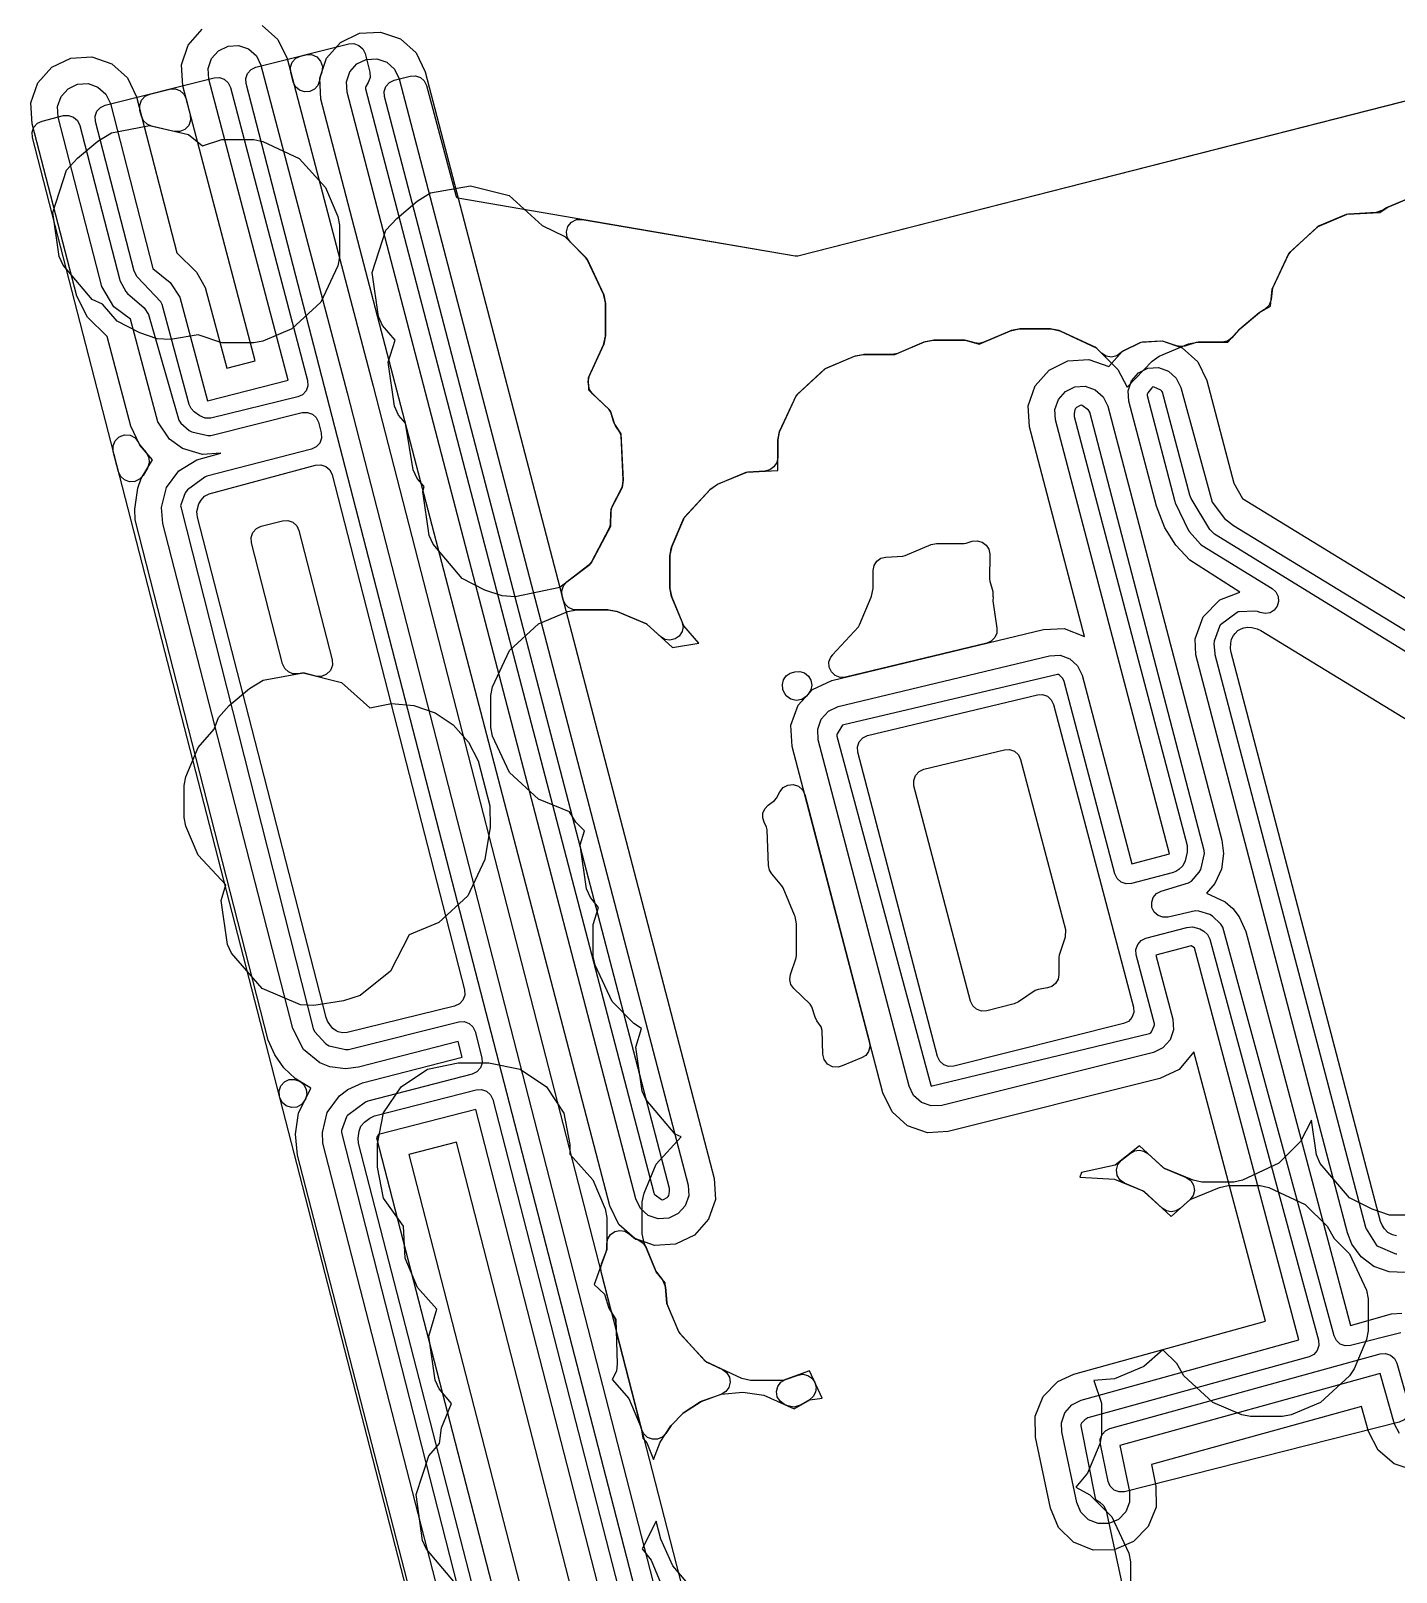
# Model space of a CAD drawing. Header units: metres. Extents: x 17722 to 17999, y 13535 to 15917.
# Drawn here: x 17803.1 to 17853.7, y 13872 to 13929.2 of the extents above; entities that cross this region are included whole.
import ezdxf

# ---------------------------------------------------------------- set-up
doc = ezdxf.new("R2010")
doc.units = ezdxf.units.M
for name, color, linetype in [('AI_GREENING_ALLOWED_ZONE', 4, 'Continuous'), ('AI_GREENING_EXCLUSIONS', 1, 'Continuous'), ('AI_GREENING_LAWN', 82, 'Continuous')]:
    doc.layers.add(name, color=color, linetype=linetype)

msp = doc.modelspace()

# ---------------------------------------------------------------- linework, layer by layer
at = {"layer": 'AI_GREENING_ALLOWED_ZONE'}
for points in [[(17813.827, 13927.358), (17813.763, 13927.174), (17813.633, 13927.028), (17813.458, 13926.943), (17813.263, 13926.931), (17813.079, 13926.995), (17812.933, 13927.124), (17812.848, 13927.299), (17812.756, 13927.65), (17812.744, 13927.846), (17812.809, 13928.031), (17812.94, 13928.178), (17813.117, 13928.262), (17813.31, 13928.31), (17813.523, 13928.317), (17813.72, 13928.234), (17813.864, 13928.077), (17813.93, 13927.874), (17813.904, 13927.662), (17813.845, 13927.491), (17813.827, 13927.358)], [(17807.166, 13926.243), (17807.155, 13926.439), (17807.221, 13926.624), (17807.352, 13926.77), (17807.53, 13926.853), (17808.272, 13927.036), (17808.465, 13927.045), (17808.647, 13926.981), (17808.791, 13926.852), (17808.875, 13926.678), (17809.032, 13926.082), (17809.042, 13925.878), (17808.971, 13925.687), (17808.828, 13925.541), (17808.639, 13925.463), (17808.435, 13925.468), (17807.593, 13925.663), (17807.427, 13925.735), (17807.298, 13925.862), (17807.222, 13926.026), (17807.166, 13926.243)], [(17806.176, 13913.591), (17806.167, 13913.799), (17806.244, 13913.993), (17806.394, 13914.139), (17806.59, 13914.21), (17806.798, 13914.196), (17806.982, 13914.097), (17807.11, 13913.932), (17807.146, 13913.858), (17807.181, 13913.804), (17807.393, 13913.557), (17807.492, 13913.375), (17807.509, 13913.169), (17807.441, 13912.973), (17807.28, 13912.708), (17807.15, 13912.564), (17806.974, 13912.482), (17806.78, 13912.472), (17806.597, 13912.537), (17806.452, 13912.667), (17806.368, 13912.842), (17806.176, 13913.591)], [(17813.025, 13905.346), (17812.839, 13905.348), (17812.667, 13905.418), (17812.532, 13905.546), (17812.453, 13905.714), (17811.297, 13910.21), (17811.286, 13910.405), (17811.351, 13910.589), (17811.481, 13910.735), (17811.657, 13910.819), (17812.451, 13911.024), (17812.646, 13911.035), (17812.83, 13910.97), (17812.976, 13910.84), (17813.06, 13910.664), (17814.292, 13905.87), (17814.302, 13905.665), (17814.227, 13905.473), (17814.082, 13905.327), (17813.891, 13905.252), (17813.686, 13905.261), (17813.266, 13905.367), (17813.162, 13905.371), (17813.025, 13905.346)], [(17832.849, 13906.045), (17832.843, 13906.051), (17833.802, 13907.092), (17833.848, 13907.165), (17834.275, 13908.185), (17834.289, 13908.232), (17834.344, 13908.506), (17834.349, 13908.555), (17834.349, 13909.179), (17834.385, 13909.363), (17834.486, 13909.522), (17834.639, 13909.632), (17834.821, 13909.678), (17835.452, 13909.714), (17835.535, 13909.733), (17836.504, 13910.142), (17836.698, 13910.182), (17837.729, 13910.182), (17837.803, 13910.193), (17838.025, 13910.262), (17838.212, 13910.283), (17838.392, 13910.235), (17838.543, 13910.123), (17838.641, 13909.964), (17838.674, 13909.779), (17838.664, 13908.856), (17838.674, 13908.783), (17838.788, 13908.394), (17838.79, 13908.202), (17838.801, 13908.202), (17838.792, 13908.051), (17838.939, 13907.041), (17838.931, 13906.858), (17838.858, 13906.689), (17838.729, 13906.559), (17838.561, 13906.484), (17833.322, 13905.222), (17833.127, 13905.214), (17832.945, 13905.281), (17832.801, 13905.413), (17832.719, 13905.59), (17832.711, 13905.784), (17832.778, 13905.967), (17832.849, 13906.045)], [(17831.005, 13904.769), (17830.983, 13904.948), (17831.026, 13905.123), (17831.128, 13905.271), (17831.276, 13905.374), (17831.412, 13905.407), (17831.45, 13905.417), (17831.631, 13905.429), (17831.805, 13905.376), (17831.948, 13905.264), (17832.042, 13905.108), (17832.074, 13904.929), (17832.039, 13904.751), (17831.944, 13904.596), (17831.872, 13904.518), (17831.703, 13904.396), (17831.498, 13904.354), (17831.295, 13904.399), (17831.127, 13904.523), (17831.025, 13904.705), (17831.005, 13904.769)], [(17841.237, 13894.187), (17841.206, 13894.013), (17841.116, 13893.861), (17840.979, 13893.749), (17840.812, 13893.693), (17840.463, 13893.64), (17840.36, 13893.599), (17839.744, 13893.175), (17839.582, 13893.103), (17838.561, 13892.846), (17838.367, 13892.836), (17838.184, 13892.901), (17838.04, 13893.03), (17837.955, 13893.204), (17835.863, 13901.195), (17835.852, 13901.392), (17835.918, 13901.578), (17836.051, 13901.724), (17836.23, 13901.808), (17839.217, 13902.527), (17839.41, 13902.536), (17839.591, 13902.471), (17839.734, 13902.342), (17839.818, 13902.169), (17841.481, 13895.862), (17841.471, 13895.575), (17841.25, 13894.914), (17841.237, 13894.835), (17841.237, 13894.187)], [(17830.306, 13899.838), (17830.255, 13900.005), (17830.264, 13900.18), (17830.332, 13900.341), (17830.452, 13900.468), (17830.693, 13900.648), (17830.765, 13900.733), (17830.886, 13900.969), (17831.011, 13901.125), (17831.187, 13901.219), (17831.386, 13901.237), (17831.576, 13901.176), (17831.726, 13901.046), (17831.814, 13900.867), (17834.218, 13891.687), (17834.231, 13891.508), (17834.181, 13891.336), (17834.073, 13891.193), (17833.922, 13891.097), (17833.202, 13890.805), (17833.201, 13890.807), (17833.048, 13890.753), (17832.84, 13890.769), (17832.657, 13890.869), (17832.53, 13891.035), (17832.482, 13891.238), (17832.463, 13892.113), (17832.421, 13892.245), (17832.264, 13892.478), (17832.201, 13892.609), (17832.082, 13892.99), (17832.016, 13893.095), (17831.412, 13893.669), (17831.302, 13893.823), (17831.257, 13894.008), (17831.284, 13894.195), (17831.499, 13894.815), (17831.512, 13894.897), (17831.512, 13896.017), (17831.507, 13896.067), (17831.452, 13896.341), (17831.438, 13896.387), (17831.009, 13897.412), (17830.968, 13897.478), (17830.588, 13897.921), (17830.501, 13898.065), (17830.467, 13898.23), (17830.424, 13899.558), (17830.397, 13899.663), (17830.306, 13899.838)], [(17812.334, 13889.681), (17812.323, 13889.878), (17812.389, 13890.063), (17812.52, 13890.208), (17812.698, 13890.292), (17812.894, 13890.3), (17813.079, 13890.233), (17813.111, 13890.213), (17813.248, 13890.09), (17813.33, 13889.925), (17813.348, 13889.741), (17813.297, 13889.564), (17813.28, 13889.528), (17813.156, 13889.37), (17812.98, 13889.273), (17812.78, 13889.254), (17812.588, 13889.315), (17812.436, 13889.446), (17812.348, 13889.626), (17812.334, 13889.681)], [(17843.672, 13886.447), (17843.503, 13886.563), (17843.395, 13886.738), (17843.366, 13886.942), (17843.422, 13887.14), (17843.553, 13887.299), (17843.888, 13887.566), (17844.042, 13887.65), (17844.215, 13887.675), (17844.387, 13887.639), (17844.535, 13887.546), (17845.094, 13887.04), (17845.165, 13886.995), (17845.956, 13886.664), (17846.122, 13886.551), (17846.23, 13886.382), (17846.263, 13886.183), (17846.215, 13885.988), (17846.093, 13885.828), (17845.736, 13885.513), (17845.58, 13885.42), (17845.401, 13885.389), (17845.222, 13885.424), (17845.068, 13885.52), (17844.412, 13886.121), (17844.34, 13886.167), (17843.672, 13886.447)], [(17824.474, 13884.201), (17824.51, 13884.388), (17824.613, 13884.548), (17824.769, 13884.657), (17824.954, 13884.701), (17825.142, 13884.672), (17825.306, 13884.575), (17825.471, 13884.428), (17825.554, 13884.379), (17825.634, 13884.352), (17825.814, 13884.243), (17825.933, 13884.07), (17826.294, 13883.192), (17826.329, 13883.132), (17826.539, 13882.866), (17826.645, 13882.599), (17826.694, 13882.029), (17826.713, 13881.954), (17827.134, 13880.947), (17827.18, 13880.874), (17828.106, 13879.869), (17828.183, 13879.812), (17828.76, 13879.542), (17828.917, 13879.426), (17829.018, 13879.258), (17829.047, 13879.064), (17828.999, 13878.875), (17828.882, 13878.718), (17828.714, 13878.618), (17828.002, 13878.367), (17827.948, 13878.34), (17827.34, 13877.943), (17827.297, 13877.908), (17826.864, 13877.46), (17826.836, 13877.426), (17826.664, 13877.168), (17826.53, 13877.033), (17826.355, 13876.957), (17826.165, 13876.953), (17825.986, 13877.02), (17825.846, 13877.149), (17825.764, 13877.321), (17824.835, 13880.938), (17824.819, 13881.046), (17824.81, 13881.326), (17824.774, 13881.447), (17824.693, 13881.578), (17824.635, 13881.715), (17824.264, 13883.157), (17824.249, 13883.306), (17824.279, 13883.453), (17824.459, 13883.947), (17824.474, 13884.032), (17824.474, 13884.201)], [(17831.06, 13878.244), (17830.899, 13878.359), (17830.795, 13878.527), (17830.764, 13878.722), (17830.811, 13878.914), (17830.929, 13879.072), (17831.099, 13879.173), (17831.564, 13879.335), (17831.744, 13879.362), (17831.923, 13879.323), (17832.076, 13879.222), (17832.182, 13879.073), (17832.189, 13879.057), (17832.235, 13878.88), (17832.213, 13878.698), (17832.128, 13878.537), (17831.991, 13878.416), (17831.648, 13878.213), (17831.422, 13878.144), (17831.189, 13878.186), (17831.06, 13878.244)]]:
    msp.add_lwpolyline(points, close=True, dxfattribs=at)
msp.add_lwpolyline([(17854.465, 13923.09), (17853.427, 13922.656), (17853.383, 13922.632), (17853.249, 13922.541), (17852.994, 13922.454), (17851.973, 13922.399), (17851.891, 13922.38), (17850.887, 13921.96), (17850.815, 13921.914), (17849.809, 13920.989), (17849.753, 13920.911), (17849.16, 13919.647), (17849.138, 13919.567), (17849.104, 13919.234), (17849.027, 13919.015), (17848.859, 13918.854), (17848.696, 13918.759), (17848.662, 13918.735), (17847.939, 13918.129), (17847.913, 13918.104), (17847.653, 13917.813), (17847.485, 13917.689), (17847.28, 13917.645), (17846.397, 13917.645), (17846.325, 13917.634), (17845.902, 13917.505), (17845.747, 13917.484), (17845.593, 13917.511), (17845.11, 13917.678), (17845.015, 13917.691), (17844.334, 13917.649), (17844.241, 13917.625), (17843.628, 13917.326), (17843.551, 13917.268), (17843.546, 13917.262), (17843.383, 13917.141), (17843.186, 13917.094), (17842.987, 13917.129), (17842.818, 13917.24), (17842.647, 13917.41), (17842.577, 13917.46), (17841.297, 13918.059), (17841.241, 13918.078), (17840.972, 13918.132), (17840.923, 13918.137), (17839.785, 13918.137), (17839.736, 13918.132), (17839.463, 13918.077), (17839.414, 13918.061), (17838.45, 13917.644), (17838.284, 13917.604), (17838.114, 13917.621), (17837.801, 13917.71), (17837.733, 13917.72), (17836.605, 13917.72), (17836.556, 13917.715), (17836.282, 13917.66), (17836.234, 13917.645), (17835.249, 13917.229), (17835.054, 13917.189), (17834.01, 13917.189), (17833.961, 13917.184), (17833.687, 13917.129), (17833.64, 13917.114), (17832.62, 13916.688), (17832.547, 13916.641), (17831.542, 13915.716), (17831.485, 13915.639), (17830.888, 13914.363), (17830.869, 13914.307), (17830.815, 13914.038), (17830.81, 13913.989), (17830.81, 13913.365), (17830.775, 13913.181), (17830.673, 13913.022), (17830.521, 13912.912), (17830.338, 13912.866), (17829.707, 13912.83), (17829.625, 13912.811), (17828.604, 13912.384), (17828.56, 13912.361), (17828.342, 13912.213), (17828.298, 13912.176), (17827.359, 13911.155), (17827.313, 13911.083), (17826.886, 13910.063), (17826.871, 13910.016), (17826.816, 13909.742), (17826.811, 13909.693), (17826.811, 13908.555), (17826.816, 13908.506), (17826.871, 13908.232), (17826.886, 13908.185), (17827.262, 13907.287), (17827.3, 13907.099), (17827.265, 13906.91), (17827.162, 13906.748), (17827.005, 13906.637), (17826.817, 13906.594), (17826.628, 13906.624), (17826.464, 13906.724), (17825.976, 13907.169), (17825.905, 13907.214), (17824.884, 13907.641), (17824.837, 13907.656), (17824.563, 13907.711), (17824.513, 13907.716), (17823.351, 13907.716), (17823.351, 13907.721), (17823.351, 13907.721), (17823.218, 13907.729), (17823.056, 13907.802), (17822.93, 13907.927), (17822.855, 13908.088), (17822.818, 13908.23), (17822.806, 13908.423), (17822.869, 13908.606), (17822.996, 13908.752), (17823.841, 13909.405), (17823.908, 13909.486), (17824.58, 13910.758), (17824.609, 13910.866), (17824.623, 13911.335), (17824.678, 13911.549), (17825.025, 13912.221), (17825.051, 13912.306), (17825.075, 13912.513), (17825.077, 13912.553), (17825.003, 13914.179), (17824.961, 13914.305), (17824.802, 13914.54), (17824.739, 13914.672), (17824.62, 13915.053), (17824.555, 13915.158), (17823.948, 13915.735), (17823.836, 13915.893), (17823.792, 13916.081), (17823.789, 13916.191), (17823.833, 13916.415), (17824.348, 13917.546), (17824.365, 13917.6), (17824.42, 13917.87), (17824.425, 13917.92), (17824.425, 13919.057), (17824.42, 13919.106), (17824.366, 13919.375), (17824.347, 13919.432), (17823.747, 13920.712), (17823.698, 13920.782), (17823.123, 13921.357), (17823.009, 13921.533), (17822.977, 13921.739), (17823.032, 13921.941), (17823.165, 13922.102), (17823.352, 13922.195), (17823.561, 13922.203), (17831.455, 13920.847), (17831.558, 13920.851), (17860.946, 13928.355)], dxfattribs=at)
at = {"layer": 'AI_GREENING_EXCLUSIONS'}
for points in [[(17821.873, 13853.101), (17813.01, 13887.485), (17812.929, 13888.275), (17813.041, 13889.05), (17813.502, 13889.974), (17812.92, 13890.33), (17812.496, 13890.735), (17812.16, 13891.214), (17811.922, 13891.752), (17806.99, 13911.061), (17806.969, 13911.457), (17807.082, 13912.232), (17807.211, 13912.593), (17807.628, 13913.282), (17807.16, 13913.828), (17806.821, 13914.533), (17805.953, 13917.863), (17805.953, 13917.863), (17805.223, 13918.576), (17804.821, 13919.36), (17803.162, 13925.749), (17803.119, 13926.528), (17803.377, 13927.265), (17803.897, 13927.846), (17804.6, 13928.185), (17805.38, 13928.228), (17806.116, 13927.97), (17806.698, 13927.45), (17807.036, 13926.747), (17808.526, 13920.962), (17809.256, 13920.25), (17809.579, 13919.673), (17810.386, 13916.688), (17811.433, 13916.957), (17808.75, 13927.154), (17808.702, 13927.933), (17808.956, 13928.671), (17809.474, 13929.255)], [(17811.692, 13929.391), (17812.276, 13928.873), (17812.618, 13928.172), (17815.816, 13916.019), (17831.339, 13855.637)], [(17822.841, 13853.351), (17813.948, 13887.931), (17813.927, 13888.328), (17814.112, 13889.077), (17814.561, 13889.692), (17814.873, 13889.929), (17815.417, 13890.17), (17819.117, 13891.122), (17818.967, 13891.704), (17815.267, 13890.751), (17814.78, 13890.691), (17814.203, 13890.772), (17813.839, 13890.92), (17813.233, 13891.411), (17812.832, 13892.19), (17808.019, 13910.917), (17807.968, 13911.509), (17808.153, 13912.258), (17808.601, 13912.873), (17809.27, 13913.282), (17810.166, 13913.533), (17809.484, 13913.481), (17808.738, 13913.702), (17808.263, 13914.049), (17808.263, 13914.049), (17807.828, 13914.692), (17806.816, 13918.501), (17806.198, 13918.959), (17805.755, 13919.716), (17804.131, 13925.998), (17804.109, 13926.388), (17804.238, 13926.756), (17804.498, 13927.047), (17804.85, 13927.216), (17805.239, 13927.238), (17805.608, 13927.109), (17805.898, 13926.849), (17806.068, 13926.497), (17807.645, 13920.375), (17808.281, 13919.867), (17808.644, 13919.318), (17809.671, 13915.475), (17812.656, 13916.24), (17809.717, 13927.409), (17809.693, 13927.798), (17809.82, 13928.167), (17810.079, 13928.459), (17810.43, 13928.63), (17810.819, 13928.654), (17811.188, 13928.527), (17811.48, 13928.268), (17811.651, 13927.918), (17814.847, 13915.77), (17830.371, 13855.388)], [(17818.862, 13871.606), (17817.784, 13872.874), (17817.637, 13873.2), (17817.411, 13874.905), (17817.874, 13876.343), (17818.274, 13876.795), (17818.339, 13877.381), (17818.714, 13878.278), (17818.253, 13878.82), (17818.106, 13879.146), (17817.87, 13880.776), (17818.178, 13881.772), (17817.454, 13882.582), (17817.001, 13883.666), (17816.936, 13884.859), (17816.196, 13885.893), (17815.968, 13887.039), (17815.968, 13887.91), (17816.196, 13889.058), (17816.847, 13890.031), (17817.82, 13890.681), (17818.968, 13890.91), (17820.104, 13890.91), (17821.257, 13890.679), (17822.233, 13890.023), (17822.882, 13889.043), (17823.104, 13887.888), (17823.101, 13887.521), (17823.955, 13886.581), (17824.409, 13885.498), (17824.474, 13885.175), (17824.474, 13885.175), (17824.474, 13883.988), (17824.002, 13882.695), (17824.385, 13882.331), (17824.545, 13881.819), (17824.808, 13881.391), (17824.862, 13879.75), (17824.83, 13879.479), (17824.672, 13879.172), (17825.294, 13878.465), (17825.747, 13877.381), (17825.812, 13876.992), (17825.963, 13876.819), (17826.204, 13876.195), (17826.45, 13876.847), (17826.849, 13877.444), (17827.316, 13877.928), (17827.974, 13878.357), (17828.72, 13878.62), (17829.512, 13878.698), (17830.295, 13878.585), (17831.426, 13878.081), (17831.996, 13878.42), (17832.457, 13878.48), (17831.991, 13879.484), (17830.995, 13879.137), (17829.808, 13879.137), (17829.485, 13879.202), (17828.139, 13879.833), (17827.151, 13880.906), (17826.698, 13881.99), (17826.632, 13882.749), (17826.307, 13883.16), (17825.854, 13884.243), (17825.789, 13884.566), (17825.789, 13885.753), (17825.854, 13886.075), (17826.307, 13887.159), (17827.232, 13888.17), (17827.008, 13888.272), (17825.93, 13889.54), (17825.783, 13889.866), (17825.547, 13891.496), (17825.76, 13892.191), (17825.48, 13892.375), (17824.67, 13893.186), (17824.039, 13894.532), (17823.974, 13894.855), (17823.974, 13896.042), (17824.172, 13896.683), (17823.867, 13897.043), (17823.72, 13897.369), (17823.484, 13898.998), (17823.642, 13899.52), (17823.325, 13899.837), (17823.094, 13900.23), (17821.945, 13900.696), (17820.871, 13901.684), (17820.241, 13903.031), (17820.176, 13903.353), (17820.176, 13904.54), (17820.241, 13904.863), (17820.871, 13906.21), (17821.945, 13907.198), (17823.028, 13907.651), (17823.351, 13907.716), (17824.538, 13907.716), (17824.861, 13907.651), (17825.944, 13907.198), (17826.911, 13906.317), (17827.882, 13906.486), (17827.33, 13907.124), (17826.876, 13908.208), (17826.811, 13908.53), (17826.811, 13909.718), (17826.876, 13910.04), (17827.33, 13911.123), (17828.317, 13912.197), (17828.581, 13912.375), (17829.664, 13912.828), (17830.81, 13912.893), (17830.81, 13914.014), (17830.875, 13914.336), (17831.506, 13915.683), (17832.58, 13916.671), (17833.663, 13917.124), (17833.985, 13917.189), (17835.156, 13917.189), (17836.258, 13917.655), (17836.58, 13917.72), (17837.767, 13917.72), (17838.286, 13917.573), (17839.438, 13918.072), (17839.76, 13918.137), (17840.947, 13918.137), (17841.27, 13918.072), (17842.617, 13917.441), (17843.427, 13916.631), (17843.769, 13915.974), (17844.691, 13916.949), (17844.954, 13917.127), (17846.038, 13917.58), (17846.36, 13917.645), (17847.504, 13917.645), (17847.925, 13918.117), (17848.678, 13918.748), (17849.078, 13918.982), (17849.143, 13919.609), (17849.773, 13920.956), (17850.847, 13921.944), (17851.93, 13922.397), (17853.134, 13922.462), (17853.404, 13922.646), (17854.487, 13923.1)], [(17854.413, 13875.796), (17853.671, 13876.036), (17853.076, 13876.542), (17852.721, 13877.237), (17852.458, 13878.167), (17844.669, 13876.011), (17844.835, 13875.215), (17844.843, 13874.435), (17844.551, 13873.711), (17844.005, 13873.154), (17843.287, 13872.848), (17842.507, 13872.84), (17841.783, 13873.132), (17841.226, 13873.678), (17840.92, 13874.396), (17840.369, 13877.029), (17840.362, 13877.809), (17840.653, 13878.533), (17841.2, 13879.09), (17841.793, 13879.366), (17848.896, 13881.332), (17846.24, 13891.321), (17845.692, 13890.671), (17844.982, 13890.334), (17837.134, 13888.364), (17836.36, 13888.324), (17835.628, 13888.582), (17835.05, 13889.099), (17834.712, 13889.797), (17831.348, 13902.648), (17831.303, 13903.437), (17831.567, 13904.182), (17832.098, 13904.766), (17832.814, 13905.099), (17840.66, 13906.989), (17841.429, 13907.022), (17842.191, 13906.728), (17840.145, 13914.513), (17840.098, 13915.292), (17840.352, 13916.029), (17840.87, 13916.614), (17841.571, 13916.955), (17842.35, 13917.003), (17843.089, 13916.747), (17843.583, 13917.305), (17844.285, 13917.646), (17845.064, 13917.694), (17845.801, 13917.439), (17846.386, 13916.922), (17846.727, 13916.22), (17847.726, 13912.42), (17848.049, 13911.85), (17862.107, 13903.226)], [(17854.075, 13883.133), (17853.478, 13883.16), (17852.917, 13883.363), (17852.449, 13883.714), (17852.101, 13884.19), (17851.933, 13884.608), (17846.311, 13906.046), (17846.291, 13906.64), (17846.58, 13907.463), (17847.205, 13908.092), (17847.939, 13908.369), (17846.092, 13909.567), (17845.569, 13910.12), (17845.16, 13910.76), (17844.849, 13911.564), (17843.826, 13915.458), (17843.802, 13915.847), (17843.93, 13916.216), (17844.188, 13916.508), (17844.539, 13916.679), (17844.928, 13916.703), (17845.297, 13916.576), (17845.589, 13916.317), (17845.76, 13915.966), (17846.921, 13911.714), (17847.371, 13911.108), (17847.716, 13910.849), (17862.52, 13901.808)], [(17853.861, 13877.162), (17853.683, 13877.51), (17853.149, 13879.396), (17843.498, 13876.725), (17843.856, 13875.01), (17843.86, 13874.62), (17843.715, 13874.258), (17843.441, 13873.98), (17843.082, 13873.827), (17842.692, 13873.823), (17842.33, 13873.969), (17842.052, 13874.242), (17841.899, 13874.601), (17841.348, 13877.233), (17841.334, 13877.56), (17841.457, 13877.931), (17841.712, 13878.226), (17842.06, 13878.402), (17850.127, 13880.635), (17846.26, 13895.179), (17846.138, 13895.25), (17844.834, 13894.911), (17845.462, 13892.529), (17845.486, 13892.136), (17845.356, 13891.765), (17845.094, 13891.473), (17844.739, 13891.304), (17836.891, 13889.334), (17836.503, 13889.314), (17836.138, 13889.443), (17835.849, 13889.701), (17835.68, 13890.05), (17832.315, 13902.902), (17832.293, 13903.296), (17832.425, 13903.668), (17832.69, 13903.961), (17833.049, 13904.127), (17840.894, 13906.017), (17841.278, 13906.034), (17841.641, 13905.904), (17841.927, 13905.646), (17842.095, 13905.3), (17843.942, 13898.295), (17845.339, 13898.664), (17845.339, 13898.664), (17841.112, 13914.767), (17841.089, 13915.156), (17841.216, 13915.525), (17841.475, 13915.817), (17841.826, 13915.988), (17842.215, 13916.012), (17842.584, 13915.885), (17842.876, 13915.626), (17843.047, 13915.275), (17847.279, 13899.169), (17847.342, 13898.682), (17847.263, 13898.103), (17847.017, 13897.568), (17846.713, 13897.208), (17847.4, 13896.889), (17847.688, 13896.637), (17847.925, 13896.326), (17848.169, 13895.784), (17852.053, 13881.175), (17853.563, 13881.603), (17853.952, 13881.634)], [(17828.434, 13854.89), (17819.615, 13889.186), (17816.012, 13888.258), (17815.94, 13888.137), (17824.778, 13853.85)], [(17854.128, 13885.26), (17853.488, 13885.264), (17852.855, 13885.482), (17852.007, 13885.912), (17850.929, 13887.181), (17850.782, 13887.506), (17850.596, 13888.79), (17850.199, 13888), (17849.388, 13887.189), (17848.041, 13886.559), (17847.719, 13886.493), (17846.532, 13886.493), (17846.209, 13886.559), (17845.126, 13887.012), (17844.22, 13887.832), (17843.325, 13887.116), (17842.08, 13886.841), (17842.008, 13886.669), (17843.297, 13886.604), (17844.38, 13886.151), (17845.399, 13885.217), (17846.109, 13885.842), (17847.193, 13886.295), (17847.515, 13886.36), (17848.703, 13886.36), (17849.025, 13886.295), (17850.372, 13885.664), (17851.182, 13884.854), (17851.439, 13884.4), (17852.01, 13883.829), (17852.641, 13882.482), (17852.706, 13882.16), (17852.706, 13880.973), (17852.641, 13880.65), (17852.188, 13879.567), (17852.01, 13879.303), (17850.937, 13878.316), (17849.853, 13877.862), (17849.531, 13877.797), (17848.343, 13877.797), (17848.021, 13877.862), (17846.938, 13878.316), (17845.864, 13879.303), (17845.607, 13879.757), (17845.09, 13880.274), (17844.38, 13879.649), (17843.297, 13879.196), (17842.533, 13879.131), (17842.816, 13878.287), (17842.816, 13877.1), (17842.751, 13876.777), (17842.298, 13875.694), (17841.862, 13875.172), (17842.385, 13874.886), (17843.196, 13874.076), (17843.827, 13872.729), (17843.892, 13872.407), (17843.892, 13871.219)], [(17827.465, 13854.641), (17818.896, 13887.968), (17817.133, 13887.514), (17825.746, 13854.1)], [(17827.414, 13871.677), (17826.928, 13872.255), (17826.474, 13873.244), (17826.309, 13873.919), (17825.779, 13872.89), (17826.114, 13872.469), (17826.567, 13871.386)]]:
    msp.add_lwpolyline(points, dxfattribs=at)
for points in [[(17827.024, 13884.186), (17826.245, 13884.14), (17825.508, 13884.396), (17824.924, 13884.914), (17824.584, 13885.616), (17813.875, 13926.665), (17813.829, 13927.444), (17814.085, 13928.181), (17814.603, 13928.765), (17815.305, 13929.105), (17816.084, 13929.151), (17816.821, 13928.895), (17817.405, 13928.377), (17817.745, 13927.675), (17828.454, 13886.626), (17828.5, 13885.847), (17828.244, 13885.11), (17827.726, 13884.526), (17827.024, 13884.186)], [(17826.382, 13885.13), (17826.013, 13885.258), (17825.722, 13885.517), (17825.551, 13885.869), (17814.842, 13926.918), (17814.819, 13927.307), (17814.947, 13927.676), (17815.206, 13927.967), (17815.558, 13928.138), (17815.947, 13928.161), (17816.316, 13928.033), (17816.607, 13927.774), (17816.778, 13927.422), (17827.487, 13886.373), (17827.51, 13885.984), (17827.382, 13885.615), (17827.122, 13885.324), (17826.771, 13885.153), (17826.382, 13885.13)], [(17803.937, 13922.455), (17804.447, 13924.029), (17804.848, 13924.47), (17805.601, 13925.101), (17806.107, 13925.414), (17807.524, 13925.679), (17808.96, 13925.346), (17809.486, 13924.928), (17810.206, 13925.16), (17811.393, 13925.16), (17811.715, 13925.095), (17813.062, 13924.464), (17814.05, 13923.39), (17814.503, 13922.307), (17814.568, 13921.984), (17814.568, 13920.797), (17814.503, 13920.474), (17813.873, 13919.128), (17812.799, 13918.14), (17811.715, 13917.687), (17811.393, 13917.621), (17810.206, 13917.621), (17809.322, 13917.921), (17808.293, 13917.747), (17807.8, 13917.777), (17807.166, 13917.995), (17806.319, 13918.425), (17805.777, 13919.062), (17805.398, 13919.231), (17804.32, 13920.5), (17804.173, 13920.825), (17803.937, 13922.455)], [(17824.36, 13917.572), (17823.785, 13916.308), (17823.799, 13915.876), (17824.601, 13915.114), (17824.761, 13914.601), (17825, 13914.248), (17825.078, 13912.533), (17825.046, 13912.261), (17824.627, 13911.448), (17824.607, 13910.809), (17823.883, 13909.438), (17822.734, 13908.549), (17821.082, 13908.204), (17820.589, 13908.234), (17819.956, 13908.452), (17819.108, 13908.882), (17818.03, 13910.15), (17817.883, 13910.476), (17817.647, 13912.106), (17817.697, 13912.289), (17817.444, 13912.587), (17817.297, 13912.913), (17817.008, 13914.646), (17816.753, 13914.945), (17816.606, 13915.271), (17816.37, 13916.9), (17816.623, 13917.721), (17816.156, 13918.27), (17816.009, 13918.596), (17815.773, 13920.226), (17816.284, 13921.8), (17816.685, 13922.241), (17817.438, 13922.872), (17817.943, 13923.185), (17819.423, 13923.45), (17820.852, 13923.088), (17822.081, 13921.979), (17822.918, 13921.562), (17823.729, 13920.751), (17824.36, 13919.404), (17824.425, 13919.082), (17824.425, 13917.895), (17824.36, 13917.572)], [(17811.229, 13904.802), (17811.734, 13905.115), (17813.214, 13905.38), (17814.643, 13905.018), (17815.683, 13904.089), (17816.494, 13904.241), (17817.32, 13904.176), (17818.115, 13903.894), (17818.772, 13903.454), (17819.344, 13902.816), (17819.71, 13902.114), (17820.138, 13900.445), (17820.154, 13899.653), (17819.956, 13898.456), (17819.325, 13897.109), (17818.251, 13896.121), (17817.142, 13895.663), (17816.454, 13894.318), (17815.327, 13893.415), (17814.711, 13893.219), (17813.613, 13893.038), (17813.119, 13893.068), (17811.701, 13893.674), (17810.56, 13894.984), (17810.413, 13895.31), (17810.177, 13896.94), (17810.351, 13897.514), (17809.324, 13898.614), (17808.871, 13899.698), (17808.806, 13900.02), (17808.806, 13901.207), (17808.871, 13901.53), (17809.324, 13902.613), (17809.917, 13903.292), (17810.075, 13903.73), (17810.476, 13904.171), (17811.229, 13904.802)]]:
    msp.add_lwpolyline(points, close=True, dxfattribs=at)
at = {"layer": 'AI_GREENING_LAWN'}
for points in [[(17829.564, 13855.711), (17811.104, 13927.237), (17811.093, 13927.432), (17811.158, 13927.617), (17811.289, 13927.762), (17811.466, 13927.846), (17814.904, 13928.712), (17815.099, 13928.722), (17815.283, 13928.656), (17815.427, 13928.526), (17815.511, 13928.35), (17815.686, 13927.661), (17815.696, 13927.467), (17815.631, 13927.283), (17815.545, 13927.137), (17815.53, 13927.093), (17815.532, 13927.046), (17826.218, 13886.087), (17826.235, 13886.049), (17826.263, 13886.02), (17826.498, 13885.849), (17826.537, 13885.831), (17826.578, 13885.844), (17826.713, 13885.918), (17826.752, 13885.952), (17826.772, 13885.999), (17826.799, 13886.142), (17826.795, 13886.25), (17816.228, 13926.756), (17816.217, 13926.952), (17816.281, 13927.137), (17816.412, 13927.283), (17816.589, 13927.367), (17817.187, 13927.519), (17817.381, 13927.529), (17817.563, 13927.465), (17817.708, 13927.337), (17817.793, 13927.163), (17818.889, 13923.05), (17818.908, 13923.011), (17818.948, 13922.996), (17831.455, 13920.847), (17831.558, 13920.851), (17869.567, 13930.556)], [(17821.645, 13853.532), (17803.175, 13925.241), (17803.164, 13925.437), (17803.229, 13925.622), (17803.36, 13925.767), (17803.537, 13925.851), (17803.537, 13925.851), (17804.327, 13926.05), (17804.521, 13926.06), (17804.704, 13925.995), (17804.849, 13925.865), (17804.933, 13925.69), (17806.402, 13919.993), (17806.423, 13919.939), (17806.638, 13919.531), (17806.697, 13919.457), (17807.326, 13918.922), (17807.483, 13918.679), (17808.609, 13914.758), (17808.683, 13914.641), (17808.987, 13914.377), (17809.092, 13914.323), (17809.681, 13914.185), (17809.797, 13914.186), (17813.179, 13915.035), (17813.373, 13915.045), (17813.556, 13914.98), (17813.701, 13914.85), (17813.785, 13914.675), (17813.886, 13914.284), (17813.896, 13914.09), (17813.832, 13913.906), (17813.702, 13913.76), (17813.526, 13913.676), (17809.65, 13912.676), (17809.564, 13912.635), (17808.929, 13912.165), (17808.845, 13912.054), (17808.68, 13911.611), (17808.673, 13911.575), (17808.676, 13911.539), (17813.582, 13892.184), (17813.64, 13892.078), (17814.058, 13891.623), (17814.18, 13891.551), (17814.781, 13891.405), (17814.899, 13891.405), (17818.988, 13892.434), (17819.183, 13892.444), (17819.366, 13892.379), (17819.51, 13892.249), (17819.595, 13892.074), (17819.845, 13891.103), (17819.855, 13890.908), (17819.791, 13890.724), (17819.661, 13890.579), (17819.485, 13890.494), (17815.61, 13889.496), (17815.524, 13889.455), (17814.86, 13888.963), (17814.834, 13888.938), (17814.817, 13888.906), (17814.639, 13888.4), (17814.632, 13888.365), (17814.636, 13888.329), (17823.399, 13853.996)], [(17862.055, 13901.266), (17847, 13910.526), (17846.834, 13910.694), (17846.14, 13911.847), (17846.085, 13911.977), (17845.077, 13915.79), (17845.053, 13915.835), (17845.013, 13915.866), (17844.767, 13915.979), (17844.72, 13915.989), (17844.682, 13915.959), (17844.53, 13915.769), (17844.507, 13915.72), (17844.508, 13915.667), (17845.529, 13911.738), (17845.545, 13911.693), (17846.039, 13910.667), (17846.078, 13910.608), (17846.489, 13910.153), (17846.543, 13910.108), (17849.148, 13908.505), (17849.285, 13908.381), (17849.367, 13908.216), (17849.384, 13908.033), (17849.333, 13907.856), (17849.222, 13907.709), (17849.065, 13907.612), (17848.884, 13907.579), (17848.703, 13907.614), (17848.598, 13907.656), (17848.496, 13907.673), (17847.919, 13907.646), (17847.884, 13907.64), (17847.852, 13907.623), (17847.229, 13907.159), (17847.204, 13907.134), (17847.187, 13907.102), (17846.996, 13906.557), (17846.983, 13906.455), (17847.013, 13906.098), (17847.02, 13906.056), (17852.6, 13884.823), (17852.63, 13884.754), (17853.004, 13884.159), (17853.027, 13884.132), (17853.058, 13884.113), (17853.691, 13883.839), (17853.725, 13883.83), (17853.762, 13883.832)], [(17853.911, 13880.904), (17852.043, 13880.43), (17851.85, 13880.42), (17851.668, 13880.483), (17851.523, 13880.611), (17851.438, 13880.784), (17847.315, 13895.951), (17847.246, 13896.065), (17846.932, 13896.359), (17846.838, 13896.414), (17846.425, 13896.545), (17846.297, 13896.55), (17845.283, 13896.321), (17845.092, 13896.315), (17844.912, 13896.381), (17844.771, 13896.51), (17844.688, 13896.682), (17844.676, 13896.873), (17844.737, 13897.054), (17844.86, 13897.199), (17845.03, 13897.288), (17846.038, 13897.588), (17846.152, 13897.66), (17846.439, 13897.983), (17846.495, 13898.092), (17846.629, 13898.679), (17846.627, 13898.796), (17842.381, 13915.055), (17842.364, 13915.093), (17842.335, 13915.123), (17842.1, 13915.293), (17842.061, 13915.311), (17842.02, 13915.298), (17841.885, 13915.224), (17841.847, 13915.19), (17841.826, 13915.142), (17841.8, 13914.999), (17841.804, 13914.891), (17845.987, 13898.972), (17845.99, 13898.733), (17845.914, 13898.403), (17845.832, 13898.221), (17845.685, 13898.087), (17845.569, 13898.017), (17845.437, 13897.961), (17843.925, 13897.567), (17843.731, 13897.556), (17843.547, 13897.62), (17843.401, 13897.749), (17843.316, 13897.924), (17841.434, 13905.063), (17841.377, 13905.166), (17841.259, 13905.295), (17841.227, 13905.319), (17841.186, 13905.317), (17833.261, 13903.458), (17833.219, 13903.438), (17833.187, 13903.403), (17833.018, 13903.122), (17833.003, 13903.078), (17833.006, 13903.03), (17836.482, 13890.092), (17836.5, 13890.055), (17836.541, 13890.057), (17844.595, 13892.004), (17844.642, 13892.027), (17844.674, 13892.068), (17844.773, 13892.282), (17844.784, 13892.322), (17844.781, 13892.363), (17844.106, 13894.926), (17844.094, 13895.121), (17844.158, 13895.306), (17844.288, 13895.452), (17844.463, 13895.537), (17845.981, 13895.933), (17846.079, 13895.948), (17846.185, 13895.954), (17846.465, 13895.886), (17846.607, 13895.803), (17846.752, 13895.675), (17846.837, 13895.502), (17850.859, 13880.627), (17850.873, 13880.433), (17850.811, 13880.248), (17850.684, 13880.102), (17850.51, 13880.014), (17842.312, 13877.745), (17842.2, 13877.678), (17842.076, 13877.547), (17842.048, 13877.5), (17842.046, 13877.445), (17842.581, 13874.768), (17842.601, 13874.722), (17842.637, 13874.689), (17842.75, 13874.623), (17842.903, 13874.485), (17842.987, 13874.297), (17846.027, 13860.216)], [(17853.758, 13884.496), (17853.6, 13884.539), (17853.432, 13884.622), (17853.306, 13884.761), (17853.222, 13884.898), (17853.166, 13885.031), (17847.619, 13906.137), (17847.603, 13906.28), (17847.61, 13906.482), (17847.637, 13906.63), (17847.707, 13906.763), (17847.766, 13906.843), (17847.87, 13906.948), (17848, 13907.018), (17848.094, 13907.051), (17848.241, 13907.08), (17848.241, 13907.08), (17848.391, 13907.063), (17848.586, 13907.012), (17848.719, 13906.955), (17861.44, 13899.181)]]:
    msp.add_lwpolyline(points, dxfattribs=at)
for points in [[(17813.017, 13915.617), (17809.795, 13914.833), (17809.58, 13914.829), (17809.382, 13914.915), (17809.18, 13915.063), (17809.063, 13915.183), (17808.993, 13915.336), (17807.993, 13919.04), (17807.934, 13919.144), (17807.064, 13920.069), (17806.944, 13920.287), (17805.516, 13925.831), (17805.506, 13926.026), (17805.571, 13926.211), (17805.702, 13926.356), (17805.879, 13926.44), (17809.917, 13927.457), (17810.11, 13927.467), (17810.293, 13927.402), (17810.438, 13927.273), (17810.522, 13927.099), (17813.382, 13916.23), (17813.394, 13916.033), (17813.328, 13915.847), (17813.196, 13915.7), (17813.017, 13915.617)], [(17818.83, 13893.017), (17814.842, 13892.038), (17814.674, 13892.026), (17814.511, 13892.071), (17814.442, 13892.103), (17814.318, 13892.185), (17814.224, 13892.3), (17814.124, 13892.466), (17814.069, 13892.598), (17811.196, 13903.761), (17809.298, 13911.162), (17809.283, 13911.261), (17809.277, 13911.367), (17809.346, 13911.647), (17809.431, 13911.79), (17809.558, 13911.934), (17809.73, 13912.018), (17813.671, 13913.087), (17813.867, 13913.1), (17814.053, 13913.036), (17814.2, 13912.906), (17814.286, 13912.729), (17819.195, 13893.627), (17819.206, 13893.43), (17819.14, 13893.245), (17819.008, 13893.1), (17818.83, 13893.017)], [(17843.637, 13892.368), (17837.342, 13890.787), (17837.149, 13890.777), (17836.966, 13890.842), (17836.821, 13890.971), (17836.737, 13891.146), (17833.78, 13902.442), (17833.768, 13902.639), (17833.834, 13902.825), (17833.967, 13902.971), (17834.146, 13903.054), (17840.437, 13904.57), (17840.629, 13904.578), (17840.81, 13904.513), (17840.954, 13904.384), (17841.038, 13904.211), (17843.999, 13892.98), (17844.011, 13892.784), (17843.946, 13892.598), (17843.815, 13892.452), (17843.637, 13892.368)], [(17815.49, 13888.713), (17815.692, 13888.862), (17815.863, 13888.943), (17819.634, 13889.913), (17819.829, 13889.924), (17820.013, 13889.86), (17820.159, 13889.729), (17820.243, 13889.554), (17828.991, 13855.536), (17829.002, 13855.343), (17828.939, 13855.16), (17828.812, 13855.015), (17828.639, 13854.929), (17824.589, 13853.815), (17824.392, 13853.801), (17824.206, 13853.864), (17824.058, 13853.995), (17823.972, 13854.172), (17815.269, 13887.936), (17815.257, 13888.126), (17815.29, 13888.375), (17815.355, 13888.564), (17815.49, 13888.713)], [(17843.13, 13877.349), (17853.154, 13880.123), (17853.348, 13880.138), (17853.532, 13880.077), (17853.68, 13879.951), (17853.768, 13879.778), (17854.214, 13878.204), (17854.229, 13878.006), (17854.166, 13877.818), (17854.035, 13877.669), (17853.856, 13877.583), (17843.674, 13875.007), (17843.474, 13874.998), (17843.286, 13875.068), (17843.141, 13875.206), (17843.062, 13875.389), (17842.774, 13876.765), (17842.771, 13876.952), (17842.837, 13877.127), (17842.962, 13877.266), (17843.13, 13877.349)]]:
    msp.add_lwpolyline(points, close=True, dxfattribs=at)

doc.saveas('drawing.dxf')
